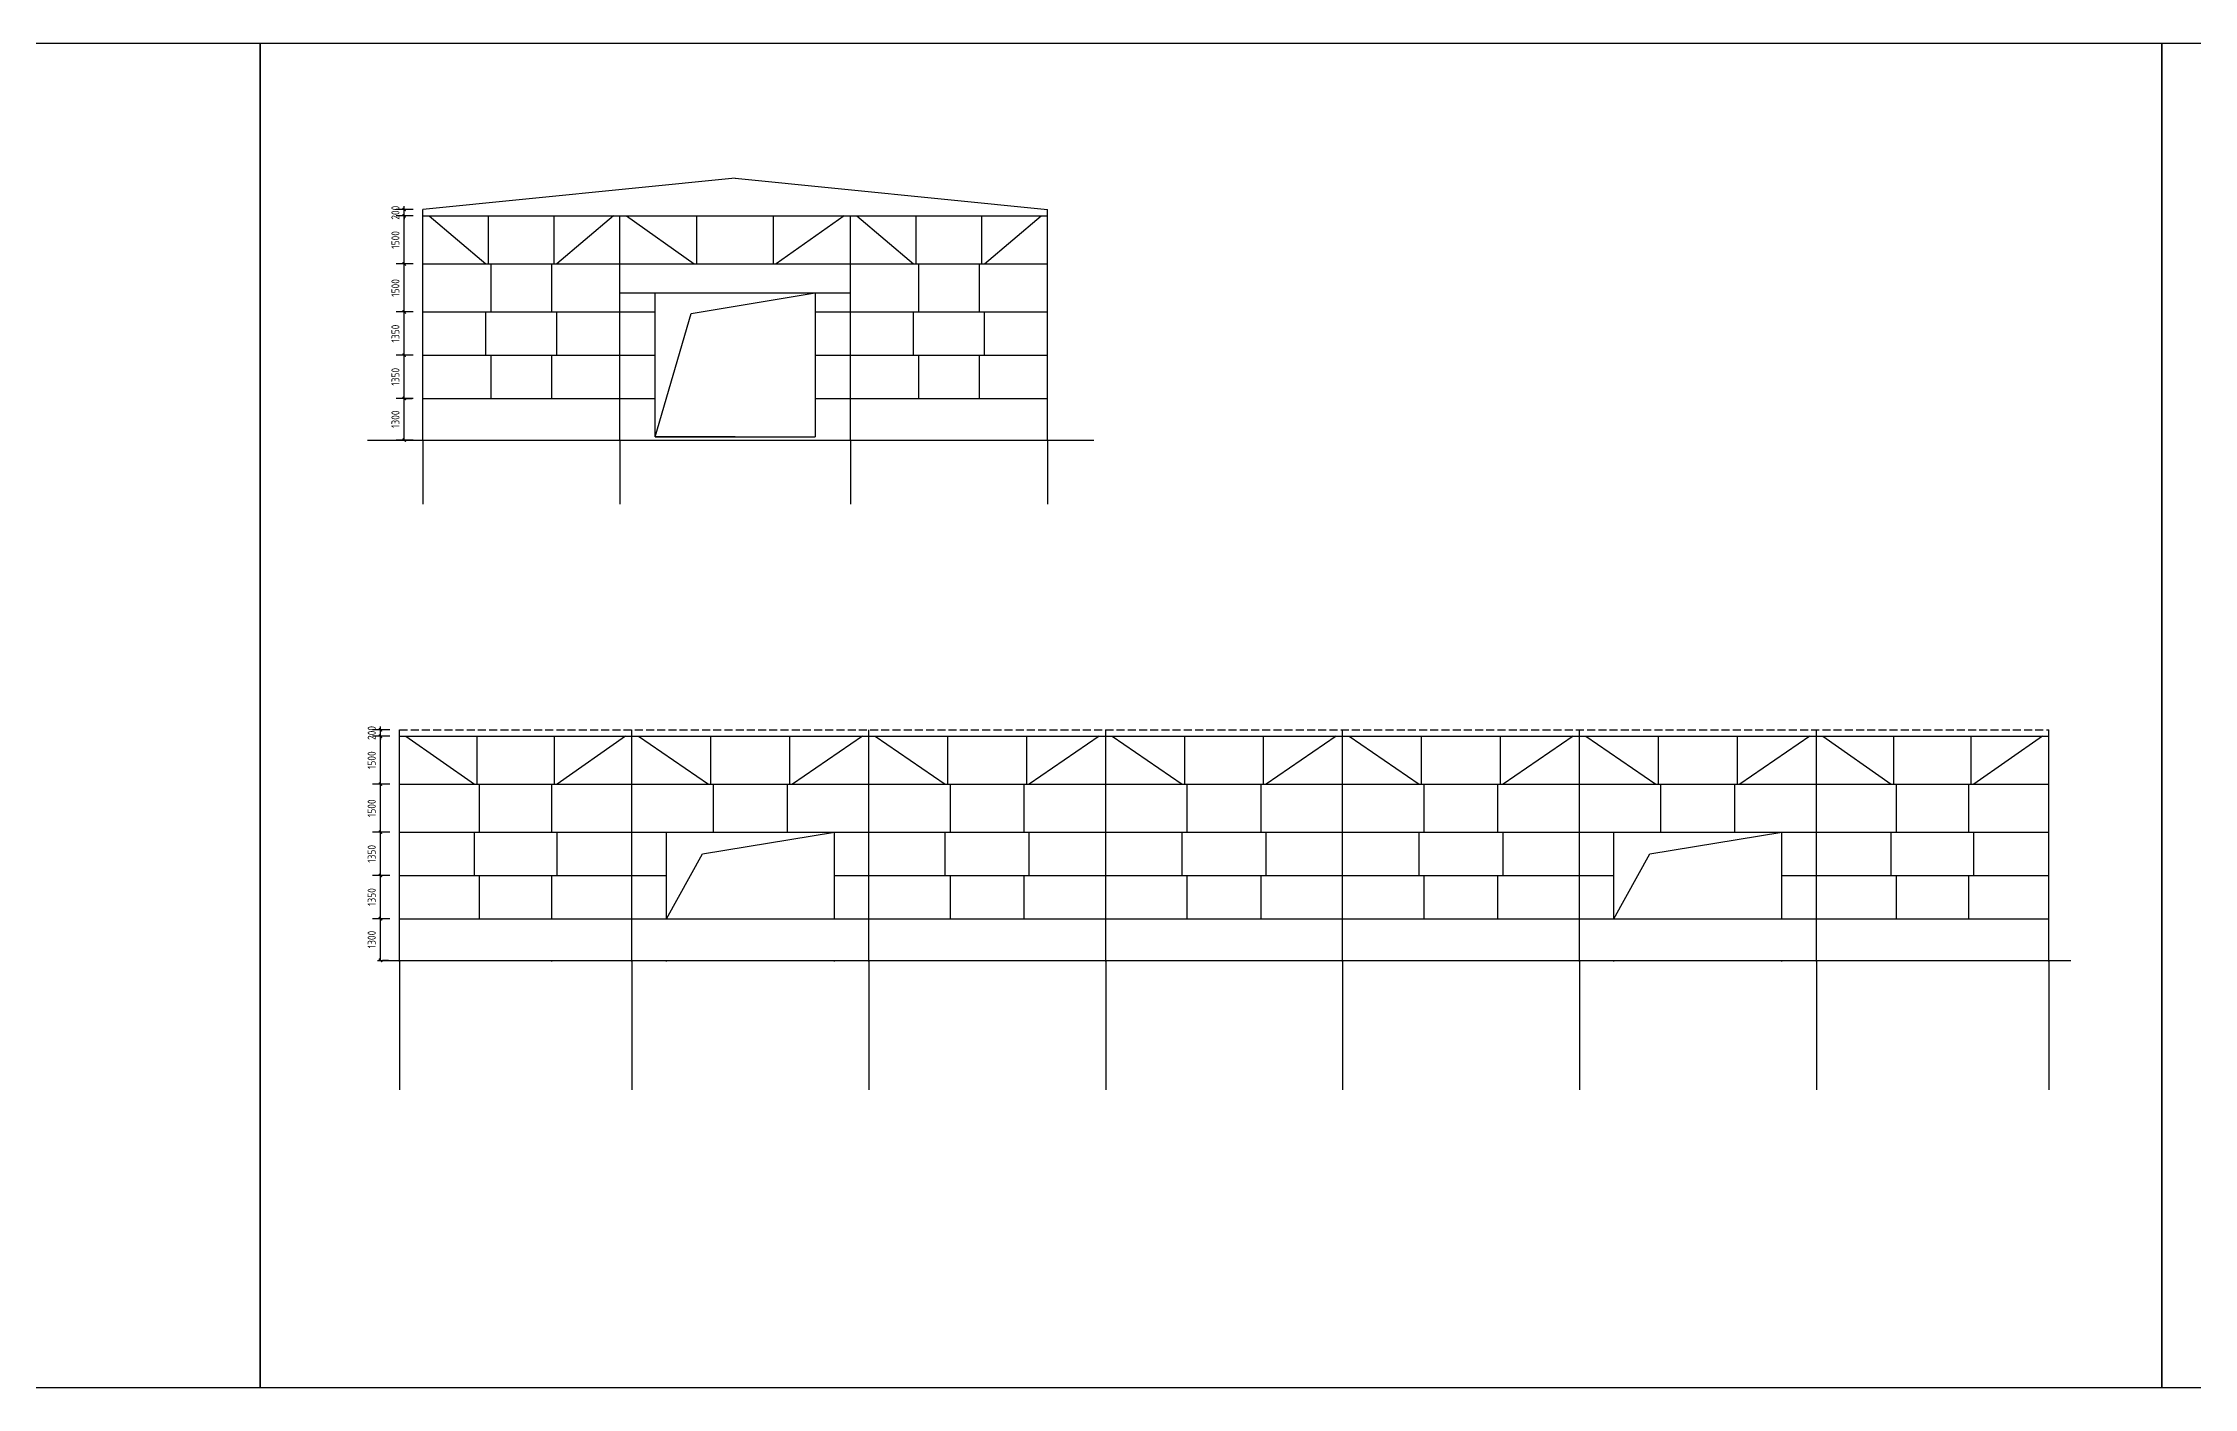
# Model space of a CAD drawing. Extents: x 810015 to 1451442, y -271755 to 145013.
# Drawn here: x 1091019 to 1158214, y -108633 to -66633 of the extents above; entities that cross this region are included whole.
import ezdxf

# ---------------------------------------------------------------- set-up
doc = ezdxf.new("R2010")
doc.units = 0
doc.header["$LTSCALE"] = 1000
doc.header["$MEASUREMENT"] = 0
doc.linetypes.add('DASH', pattern=[0.35, 0.25, -0.1])
doc.layers.add('AXIS', color=3, linetype='Continuous')
doc.layers.add('DOTE', color=1, linetype='Continuous')
doc.styles.get("Standard").update_dxf_attribs({"font": 'gbenor.shx', "bigfont": 'gbcbig.shx'})
doc.dimstyles.get("Standard").update_dxf_attribs({"dimscale": 100, "dimtxt": 2.5, "dimasz": 1, "dimexe": 2.5, "dimexo": 3, "dimgap": 1.5, "dimtad": 1, "dimdec": 0, "dimzin": 0, "dimdsep": 46, "dimtxsty": 'Standard', "dimblk": 'ARCHTICK', "dimcen": 0.09, "dimadec": 0, "dimazin": 0, "dimtfac": 1, "dimtdec": 0, "dimtix": 1, "dimtmove": 2, "dimatfit": 3, "dimfxl": 1, "dimtolj": 1, "dimtzin": 0, "dimarcsym": 0})

# ---------------------------------------------------------------- blocks, each defined once
blk = doc.blocks.new('_ArchTick')
at = {"color": 0, "linetype": 'ByBlock', "const_width": 0.4}
blk.add_lwpolyline([(-0.5, -0.5), (0.5, 0.5)], dxfattribs=at)
blk = doc.blocks.new('*D1297')
at = {"color": 0, "lineweight": -2}
for p, q in [((1102583, -77731), (1102053, -77731)), ((1102303, -79031), (1102303, -77731)), ((1102583, -79031), (1102053, -79031))]:
    blk.add_line(p, q, dxfattribs=at)
at = {"layer": 'Defpoints', "color": 0}
for p in [(1102303, -77731), (1102883, -77731), (1102883, -79031)]:
    blk.add_point(p, dxfattribs=at)
at = {"color": 0, "lineweight": -2, "xscale": 100, "yscale": 100, "zscale": 100}
for p, rotation in [((1102303, -77731), 90), ((1102303, -79031), 270)]:
    blk.add_blockref('_ArchTick', p, dxfattribs=dict(at, rotation=rotation))
at = {"color": 0, "insert": (1102028, -78381), "char_height": 250, "attachment_point": 5, "rotation": 90}
blk.add_mtext('\\A1;1300', dxfattribs=at)
blk = doc.blocks.new('*D1298')
at = {"color": 0, "lineweight": -2}
for p, q in [((1102583, -76381), (1102053, -76381)), ((1102303, -77731), (1102303, -76381)), ((1102353, -77731), (1102553, -77731))]:
    blk.add_line(p, q, dxfattribs=at)
at = {"layer": 'Defpoints', "color": 0}
for p in [(1102303, -76381), (1102883, -76381), (1102053, -77731)]:
    blk.add_point(p, dxfattribs=at)
at = {"color": 0, "lineweight": -2, "xscale": 100, "yscale": 100, "zscale": 100}
for p, rotation in [((1102303, -76381), 90), ((1102303, -77731), 270)]:
    blk.add_blockref('_ArchTick', p, dxfattribs=dict(at, rotation=rotation))
at = {"color": 0, "insert": (1102028, -77056), "char_height": 250, "attachment_point": 5, "rotation": 90}
blk.add_mtext('\\A1;1350', dxfattribs=at)
blk = doc.blocks.new('*D1299')
at = {"color": 0, "lineweight": -2}
for p, q in [((1102583, -75031), (1102053, -75031)), ((1102303, -76381), (1102303, -75031)), ((1102583, -76381), (1102053, -76381))]:
    blk.add_line(p, q, dxfattribs=at)
at = {"layer": 'Defpoints', "color": 0}
for p in [(1102303, -75031), (1102883, -75031), (1102883, -76381)]:
    blk.add_point(p, dxfattribs=at)
at = {"color": 0, "lineweight": -2, "xscale": 100, "yscale": 100, "zscale": 100}
for p, rotation in [((1102303, -75031), 90), ((1102303, -76381), 270)]:
    blk.add_blockref('_ArchTick', p, dxfattribs=dict(at, rotation=rotation))
at = {"color": 0, "insert": (1102028, -75706), "char_height": 250, "attachment_point": 5, "rotation": 90}
blk.add_mtext('\\A1;1350', dxfattribs=at)
blk = doc.blocks.new('*D1300')
at = {"color": 0, "lineweight": -2}
for p, q in [((1102583, -73531), (1102053, -73531)), ((1102303, -75031), (1102303, -73531)), ((1102583, -75031), (1102053, -75031))]:
    blk.add_line(p, q, dxfattribs=at)
at = {"layer": 'Defpoints', "color": 0}
for p in [(1102303, -73531), (1102883, -73531), (1102883, -75031)]:
    blk.add_point(p, dxfattribs=at)
at = {"color": 0, "lineweight": -2, "xscale": 100, "yscale": 100, "zscale": 100}
for p, rotation in [((1102303, -73531), 90), ((1102303, -75031), 270)]:
    blk.add_blockref('_ArchTick', p, dxfattribs=dict(at, rotation=rotation))
at = {"color": 0, "insert": (1102028, -74281), "char_height": 250, "attachment_point": 5, "rotation": 90}
blk.add_mtext('\\A1;1500', dxfattribs=at)
blk = doc.blocks.new('*D1301')
at = {"color": 0, "lineweight": -2}
for p, q in [((1102583, -72031), (1102053, -72031)), ((1102303, -73531), (1102303, -72031)), ((1102583, -73531), (1102053, -73531))]:
    blk.add_line(p, q, dxfattribs=at)
at = {"layer": 'Defpoints', "color": 0}
for p in [(1102303, -72031), (1102883, -72031), (1102883, -73531)]:
    blk.add_point(p, dxfattribs=at)
at = {"color": 0, "lineweight": -2, "xscale": 100, "yscale": 100, "zscale": 100}
for p, rotation in [((1102303, -72031), 90), ((1102303, -73531), 270)]:
    blk.add_blockref('_ArchTick', p, dxfattribs=dict(at, rotation=rotation))
at = {"color": 0, "insert": (1102028, -72781), "char_height": 250, "attachment_point": 5, "rotation": 90}
blk.add_mtext('\\A1;1500', dxfattribs=at)
blk = doc.blocks.new('*D1302')
at = {"color": 0, "lineweight": -2}
for p, q in [((1102583, -71831), (1102053, -71831)), ((1102303, -71831), (1102303, -71731)), ((1102303, -72031), (1102303, -71831)), ((1102583, -72031), (1102053, -72031)), ((1102303, -72031), (1102303, -72131))]:
    blk.add_line(p, q, dxfattribs=at)
at = {"layer": 'Defpoints', "color": 0}
for p in [(1102303, -71831), (1102883, -71831), (1102883, -72031)]:
    blk.add_point(p, dxfattribs=at)
at = {"color": 0, "lineweight": -2, "xscale": 100, "yscale": 100, "zscale": 100}
for p, rotation in [((1102303, -71831), 270), ((1102303, -72031), 90)]:
    blk.add_blockref('_ArchTick', p, dxfattribs=dict(at, rotation=rotation))
at = {"color": 0, "insert": (1102028, -71931), "char_height": 250, "attachment_point": 5, "rotation": 90}
blk.add_mtext('\\A1;200', dxfattribs=at)
blk = doc.blocks.new('*D1303')
at = {"layer": 'AXIS', "color": 0, "lineweight": -2}
for p, q in [((1101858, -93978), (1101312, -93978)), ((1101562, -95278), (1101562, -93978)), ((1101621, -95278), (1101812, -95278))]:
    blk.add_line(p, q, dxfattribs=at)
at = {"layer": 'Defpoints', "color": 0}
for p in [(1101562, -93978), (1102158, -93978), (1101321, -95278)]:
    blk.add_point(p, dxfattribs=at)
at = {"layer": 'AXIS', "color": 0, "lineweight": -2, "xscale": 100, "yscale": 100, "zscale": 100}
for p, rotation in [((1101562, -93978), 90), ((1101562, -95278), 270)]:
    blk.add_blockref('_ArchTick', p, dxfattribs=dict(at, rotation=rotation))
at = {"layer": 'AXIS', "color": 0, "insert": (1101287, -94628), "char_height": 250, "attachment_point": 5, "rotation": 90}
blk.add_mtext('\\A1;1300', dxfattribs=at)
blk = doc.blocks.new('*D1304')
at = {"layer": 'AXIS', "color": 0, "lineweight": -2}
for p, q in [((1101858, -92628), (1101312, -92628)), ((1101562, -93978), (1101562, -92628)), ((1101858, -93978), (1101312, -93978))]:
    blk.add_line(p, q, dxfattribs=at)
at = {"layer": 'Defpoints', "color": 0}
for p in [(1101562, -92628), (1102158, -92628), (1102158, -93978)]:
    blk.add_point(p, dxfattribs=at)
at = {"layer": 'AXIS', "color": 0, "lineweight": -2, "xscale": 100, "yscale": 100, "zscale": 100}
for p, rotation in [((1101562, -92628), 90), ((1101562, -93978), 270)]:
    blk.add_blockref('_ArchTick', p, dxfattribs=dict(at, rotation=rotation))
at = {"layer": 'AXIS', "color": 0, "insert": (1101287, -93303), "char_height": 250, "attachment_point": 5, "rotation": 90}
blk.add_mtext('\\A1;1350', dxfattribs=at)
blk = doc.blocks.new('*D1305')
at = {"layer": 'AXIS', "color": 0, "lineweight": -2}
for p, q in [((1101858, -91278), (1101312, -91278)), ((1101562, -92628), (1101562, -91278)), ((1101858, -92628), (1101312, -92628))]:
    blk.add_line(p, q, dxfattribs=at)
at = {"layer": 'Defpoints', "color": 0}
for p in [(1101562, -91278), (1102158, -91278), (1102158, -92628)]:
    blk.add_point(p, dxfattribs=at)
at = {"layer": 'AXIS', "color": 0, "lineweight": -2, "xscale": 100, "yscale": 100, "zscale": 100}
for p, rotation in [((1101562, -91278), 90), ((1101562, -92628), 270)]:
    blk.add_blockref('_ArchTick', p, dxfattribs=dict(at, rotation=rotation))
at = {"layer": 'AXIS', "color": 0, "insert": (1101287, -91953), "char_height": 250, "attachment_point": 5, "rotation": 90}
blk.add_mtext('\\A1;1350', dxfattribs=at)
blk = doc.blocks.new('*D1306')
at = {"layer": 'AXIS', "color": 0, "lineweight": -2}
for p, q in [((1101858, -89778), (1101312, -89778)), ((1101562, -91278), (1101562, -89778)), ((1101858, -91278), (1101312, -91278))]:
    blk.add_line(p, q, dxfattribs=at)
at = {"layer": 'Defpoints', "color": 0}
for p in [(1101562, -89778), (1102158, -89778), (1102158, -91278)]:
    blk.add_point(p, dxfattribs=at)
at = {"layer": 'AXIS', "color": 0, "lineweight": -2, "xscale": 100, "yscale": 100, "zscale": 100}
for p, rotation in [((1101562, -89778), 90), ((1101562, -91278), 270)]:
    blk.add_blockref('_ArchTick', p, dxfattribs=dict(at, rotation=rotation))
at = {"layer": 'AXIS', "color": 0, "insert": (1101287, -90528), "char_height": 250, "attachment_point": 5, "rotation": 90}
blk.add_mtext('\\A1;1500', dxfattribs=at)
blk = doc.blocks.new('*D1307')
at = {"layer": 'AXIS', "color": 0, "lineweight": -2}
for p, q in [((1101858, -88278), (1101312, -88278)), ((1101562, -89778), (1101562, -88278)), ((1101858, -89778), (1101312, -89778))]:
    blk.add_line(p, q, dxfattribs=at)
at = {"layer": 'Defpoints', "color": 0}
for p in [(1101562, -88278), (1102158, -88278), (1102158, -89778)]:
    blk.add_point(p, dxfattribs=at)
at = {"layer": 'AXIS', "color": 0, "lineweight": -2, "xscale": 100, "yscale": 100, "zscale": 100}
for p, rotation in [((1101562, -88278), 90), ((1101562, -89778), 270)]:
    blk.add_blockref('_ArchTick', p, dxfattribs=dict(at, rotation=rotation))
at = {"layer": 'AXIS', "color": 0, "insert": (1101287, -89028), "char_height": 250, "attachment_point": 5, "rotation": 90}
blk.add_mtext('\\A1;1500', dxfattribs=at)
blk = doc.blocks.new('*D1308')
at = {"layer": 'AXIS', "color": 0, "lineweight": -2}
for p, q in [((1101562, -88078), (1101562, -87978)), ((1101858, -88078), (1101312, -88078)), ((1101858, -88278), (1101312, -88278)), ((1101562, -88278), (1101562, -88078)), ((1101562, -88278), (1101562, -88378))]:
    blk.add_line(p, q, dxfattribs=at)
at = {"layer": 'Defpoints', "color": 0}
for p in [(1101562, -88078), (1102158, -88078), (1102158, -88278)]:
    blk.add_point(p, dxfattribs=at)
at = {"layer": 'AXIS', "color": 0, "lineweight": -2, "xscale": 100, "yscale": 100, "zscale": 100}
for p, rotation in [((1101562, -88078), 270), ((1101562, -88278), 90)]:
    blk.add_blockref('_ArchTick', p, dxfattribs=dict(at, rotation=rotation))
at = {"layer": 'AXIS', "color": 0, "insert": (1101287, -88178), "char_height": 250, "attachment_point": 5, "rotation": 90}
blk.add_mtext('\\A1;200', dxfattribs=at)

msp = doc.modelspace()

# ---------------------------------------------------------------- linework, layer by layer
for p, q in [((1112643.3, -70854.6), (1102883.3, -71830.6)), ((1112643.3, -70854.6), (1122403.3, -71830.6)), ((1109043.3, -74430.6), (1116243.3, -74430.6)), ((1110143.3, -78930.6), (1110143.3, -74430.6)), ((1111268.2, -75080.1), (1115143.3, -74430.6)), ((1115143.3, -74430.6), (1115143.3, -78930.6)), ((1110143.3, -78930.6), (1111268.2, -75080.1)), ((1101151.8, -79030.6), (1123850.9, -79030.6)), ((1110143.3, -78930.6), (1115143.3, -78930.6)), ((1112643.3, -78930.6), (1110143.3, -78930.6)), ((1111617.7, -91948.5), (1115742.5, -91278.5)), ((1141217.7, -91948.5), (1145342.5, -91278.5)), ((1110492.5, -93978.5), (1111617.7, -91948.5)), ((1140092.5, -93978.5), (1141217.7, -91948.5)), ((1101465, -95278.5), (1154369.5, -95278.5))]:
    msp.add_line(p, q)
at = {"color": 2}
for p, q in [((1102883.3, -72030.6), (1122403.3, -72030.6)), ((1102883.3, -73530.6), (1122403.3, -73530.6)), ((1102883.3, -75030.6), (1110143.3, -75030.6)), ((1115143.3, -75030.6), (1122403.3, -75030.6)), ((1102883.3, -76380.6), (1110143.3, -76380.6)), ((1115143.3, -76380.6), (1122403.3, -76380.6)), ((1102883.3, -77730.6), (1110143.3, -77730.6)), ((1115143.3, -77730.6), (1122403.3, -77730.6)), ((1102157.5, -88278.5), (1153677.5, -88278.5)), ((1102157.5, -89778.5), (1153677.5, -89778.5)), ((1102157.5, -91278.5), (1153677.5, -91278.5)), ((1102157.5, -92628.5), (1110492.5, -92628.5)), ((1115742.5, -92628.5), (1140092.5, -92628.5)), ((1145342.5, -92628.5), (1153677.5, -92628.5)), ((1102157.5, -93978.5), (1153677.5, -93978.5))]:
    msp.add_line(p, q, dxfattribs=at)
at = {"color": 4}
for p, q in [((1103083.3, -72030.6), (1104856.3, -73530.6)), ((1108843.3, -72030.6), (1107069.3, -73530.6)), ((1109243.3, -72030.6), (1111363.3, -73530.6)), ((1116043.3, -72030.6), (1113923.3, -73530.6)), ((1116443.3, -72030.6), (1118216.3, -73530.6)), ((1120430.3, -73530.6), (1122203.3, -72030.6)), ((1102357.5, -88278.5), (1104497.5, -89778.5)), ((1109217.5, -88278.5), (1107077.5, -89778.5)), ((1109617.5, -88278.5), (1111803.5, -89778.5)), ((1116617.5, -88278.5), (1114431.5, -89778.5)), ((1117017.5, -88278.5), (1119204.5, -89778.5)), ((1124017.5, -88278.5), (1121830.5, -89778.5)), ((1124417.5, -88278.5), (1126604.5, -89778.5)), ((1131417.5, -88278.5), (1129230.5, -89778.5)), ((1131817.5, -88278.5), (1134004.5, -89778.5)), ((1138817.5, -88278.5), (1136630.5, -89778.5)), ((1139217.5, -88278.5), (1141403.5, -89778.5)), ((1146217.5, -88278.5), (1144031.5, -89778.5)), ((1146617.5, -88278.5), (1148757.5, -89778.5)), ((1153477.5, -88278.5), (1151337.5, -89778.5))]:
    msp.add_line(p, q, dxfattribs=at)
at = {"color": 1, "linetype": 'DASH'}
msp.add_line((1102157.5, -88078.5), (1153677.5, -88078.5), dxfattribs=at)
for points in [[(1038405.9, -66632.7), (1097805.9, -66632.7), (1097805.9, -108632.7), (1038405.9, -108632.7)], [(1097805.9, -66632.7), (1157205.9, -66632.7), (1157205.9, -108632.7), (1097805.9, -108632.7)], [(1157205.9, -66632.7), (1216605.9, -66632.7), (1216605.9, -108632.7), (1157205.9, -108632.7)]]:
    msp.add_lwpolyline(points, close=True)
at = {"layer": 'AXIS'}
for p, q in [((1102883.3, -79037.1), (1102883.3, -81037.1)), ((1109043.3, -79037.1), (1109043.3, -81037.1)), ((1116243.3, -79037.1), (1116243.3, -81037.1)), ((1122403.3, -79037.1), (1122403.3, -81037.1)), ((1102157.5, -95318.7), (1102157.5, -99318.7)), ((1109417.5, -95318.7), (1109417.5, -99318.7)), ((1116817.5, -95318.7), (1116817.5, -99318.7)), ((1124217.5, -95318.7), (1124217.5, -99318.7)), ((1131617.5, -95318.7), (1131617.5, -99318.7)), ((1139017.5, -95318.7), (1139017.5, -99318.7)), ((1146417.5, -95318.7), (1146417.5, -99318.7)), ((1153677.5, -95318.7), (1153677.5, -99318.7))]:
    msp.add_line(p, q, dxfattribs=at)
at = {"layer": 'DOTE'}
for p, q in [((1102883.3, -79037.1), (1102883.3, -71830.6)), ((1122403.3, -79037.1), (1122403.3, -71830.6)), ((1109043.3, -79037.1), (1109043.3, -72030.6)), ((1116243.3, -79037.1), (1116243.3, -72030.6)), ((1106909.3, -79037.1), (1106909.3, -79030.6)), ((1106989.3, -79037.1), (1106989.3, -79030.6)), ((1107069.3, -79037.1), (1107069.3, -79030.6)), ((1118376.3, -79037.1), (1118376.3, -79030.6)), ((1120270.3, -79037.1), (1120270.3, -79030.6)), ((1120350.3, -79037.1), (1120350.3, -79030.6)), ((1120430.3, -79037.1), (1120430.3, -79030.6)), ((1102157.5, -95318.7), (1102157.5, -88078.5)), ((1109417.5, -95318.7), (1109417.5, -88078.5)), ((1116817.5, -95318.7), (1116817.5, -88078.5)), ((1124217.5, -95318.7), (1124217.5, -88078.5)), ((1131617.5, -95318.7), (1131617.5, -88078.5)), ((1139017.5, -95318.7), (1139017.5, -88078.5)), ((1146417.5, -95318.7), (1146417.5, -88078.5)), ((1153677.5, -95318.7), (1153677.5, -88078.5)), ((1106917.5, -95318.7), (1106917.5, -95278.5)), ((1110492.5, -95318.7), (1110492.5, -95278.5)), ((1115742.5, -95318.7), (1115742.5, -95278.5)), ((1140092.5, -95318.7), (1140092.5, -95278.5)), ((1145342.5, -95318.7), (1145342.5, -95278.5))]:
    msp.add_line(p, q, dxfattribs=at)
at = {"layer": 'DOTE', "color": 4}
for p, q in [((1104936.3, -73530.6), (1104936.3, -72030.6)), ((1106989.3, -73530.6), (1106989.3, -72030.6)), ((1111443.3, -73530.6), (1111443.3, -72030.6)), ((1113843.3, -73530.6), (1113843.3, -72030.6)), ((1118296.3, -73530.6), (1118296.3, -72030.6)), ((1120350.3, -73530.6), (1120350.3, -72030.6)), ((1105016.3, -75030.6), (1105016.3, -73530.6)), ((1106909.3, -75030.6), (1106909.3, -73530.6)), ((1118376.3, -75030.6), (1118376.3, -73530.6)), ((1120270.3, -75030.6), (1120270.3, -73530.6)), ((1104856.3, -76380.6), (1104856.3, -75030.6)), ((1107069.3, -76380.6), (1107069.3, -75030.6)), ((1118216.3, -76380.6), (1118216.3, -75030.6)), ((1120430.3, -76380.6), (1120430.3, -75030.6)), ((1105016.3, -77730.6), (1105016.3, -76380.6)), ((1106909.3, -77730.6), (1106909.3, -76380.6)), ((1118376.3, -77730.6), (1118376.3, -76380.6)), ((1120270.3, -77730.6), (1120270.3, -76380.6)), ((1104577.5, -89778.5), (1104577.5, -88278.5)), ((1106997.5, -89778.5), (1106997.5, -88278.5)), ((1111883.5, -89778.5), (1111883.5, -88278.5)), ((1114351.5, -89778.5), (1114351.5, -88278.5)), ((1119284.5, -89778.5), (1119284.5, -88278.5)), ((1121750.5, -89778.5), (1121750.5, -88278.5)), ((1126684.5, -89778.5), (1126684.5, -88278.5)), ((1129150.5, -89778.5), (1129150.5, -88278.5)), ((1134084.5, -89778.5), (1134084.5, -88278.5)), ((1136550.5, -89778.5), (1136550.5, -88278.5)), ((1141483.5, -89778.5), (1141483.5, -88278.5)), ((1143951.5, -89778.5), (1143951.5, -88278.5)), ((1148837.5, -89778.5), (1148837.5, -88278.5)), ((1151257.5, -89778.5), (1151257.5, -88278.5)), ((1104657.5, -91278.5), (1104657.5, -89778.5)), ((1106917.5, -91278.5), (1106917.5, -89778.5)), ((1111963.5, -91278.5), (1111963.5, -89778.5)), ((1114271.5, -91278.5), (1114271.5, -89778.5)), ((1119364.5, -91278.5), (1119364.5, -89778.5)), ((1121670.5, -91278.5), (1121670.5, -89778.5)), ((1126764.5, -91278.5), (1126764.5, -89778.5)), ((1129070.5, -91278.5), (1129070.5, -89778.5)), ((1134164.5, -91278.5), (1134164.5, -89778.5)), ((1136470.5, -91278.5), (1136470.5, -89778.5)), ((1141563.5, -91278.5), (1141563.5, -89778.5)), ((1143871.5, -91278.5), (1143871.5, -89778.5)), ((1148917.5, -91278.5), (1148917.5, -89778.5)), ((1151177.5, -91278.5), (1151177.5, -89778.5)), ((1104497.5, -92628.5), (1104497.5, -91278.5)), ((1107077.5, -92628.5), (1107077.5, -91278.5)), ((1119204.5, -92628.5), (1119204.5, -91278.5)), ((1121830.5, -92628.5), (1121830.5, -91278.5)), ((1126604.5, -92628.5), (1126604.5, -91278.5)), ((1129230.5, -92628.5), (1129230.5, -91278.5)), ((1134004.5, -92628.5), (1134004.5, -91278.5)), ((1136630.5, -92628.5), (1136630.5, -91278.5)), ((1148757.5, -92628.5), (1148757.5, -91278.5)), ((1151337.5, -92628.5), (1151337.5, -91278.5)), ((1104657.5, -93978.5), (1104657.5, -92628.5)), ((1106917.5, -93978.5), (1106917.5, -92628.5)), ((1119364.5, -93978.5), (1119364.5, -92628.5)), ((1121670.5, -93978.5), (1121670.5, -92628.5)), ((1126764.5, -93978.5), (1126764.5, -92628.5)), ((1129070.5, -93978.5), (1129070.5, -92628.5)), ((1134164.5, -93978.5), (1134164.5, -92628.5)), ((1136470.5, -93978.5), (1136470.5, -92628.5)), ((1148917.5, -93978.5), (1148917.5, -92628.5)), ((1151177.5, -93978.5), (1151177.5, -92628.5))]:
    msp.add_line(p, q, dxfattribs=at)
at = {"layer": 'DOTE', "color": 0}
for p, q in [((1110492.5, -93978.5), (1110492.5, -91278.5)), ((1115742.5, -93978.5), (1115742.5, -91278.5)), ((1140092.5, -93978.5), (1140092.5, -91278.5)), ((1145342.5, -93978.5), (1145342.5, -91278.5))]:
    msp.add_line(p, q, dxfattribs=at)

# ---------------------------------------------------------------- dimensions: what is measured, and where the dimension line sits
at = {"color": 3}
for base, p1, p2, picture, middle in [((1102303.2, -71830.6), (1102883.3, -72030.6), (1102883.3, -71830.6), '*D1302', (1102028.2, -71930.6)), ((1102303.2, -72030.6), (1102883.3, -73530.6), (1102883.3, -72030.6), '*D1301', (1102028.2, -72780.6)), ((1102303.2, -73530.6), (1102883.3, -75030.6), (1102883.3, -73530.6), '*D1300', (1102028.2, -74280.6)), ((1102303.2, -75030.6), (1102883.3, -76380.6), (1102883.3, -75030.6), '*D1299', (1102028.2, -75705.6)), ((1102303.2, -76380.6), (1102053.2, -77730.6), (1102883.3, -76380.6), '*D1298', (1102028.2, -77055.6)), ((1102303.2, -77730.6), (1102883.3, -79030.6), (1102883.3, -77730.6), '*D1297', (1102028.2, -78380.6))]:
    dim = msp.add_linear_dim(base=base, p1=p1, p2=p2, angle=90, dimstyle='Standard', dxfattribs=at)
    dim.commit()
    dim.dimension.update_dxf_attribs({"geometry": picture, "text_midpoint": middle})
at = {"layer": 'AXIS'}
for base, p1, p2, picture, middle in [((1101562.2, -88078.5), (1102157.5, -88278.5), (1102157.5, -88078.5), '*D1308', (1101287.2, -88178.5)), ((1101562.2, -88278.5), (1102157.5, -89778.5), (1102157.5, -88278.5), '*D1307', (1101287.2, -89028.5)), ((1101562.2, -89778.5), (1102157.5, -91278.5), (1102157.5, -89778.5), '*D1306', (1101287.2, -90528.5)), ((1101562.2, -91278.5), (1102157.5, -92628.5), (1102157.5, -91278.5), '*D1305', (1101287.2, -91953.5)), ((1101562.2, -92628.5), (1102157.5, -93978.5), (1102157.5, -92628.5), '*D1304', (1101287.2, -93303.5)), ((1101562.2, -93978.5), (1101320.7, -95278.5), (1102157.5, -93978.5), '*D1303', (1101287.2, -94628.5))]:
    dim = msp.add_linear_dim(base=base, p1=p1, p2=p2, angle=90, dimstyle='Standard', dxfattribs=at)
    dim.commit()
    dim.dimension.update_dxf_attribs({"geometry": picture, "text_midpoint": middle})

doc.saveas('drawing.dxf')
